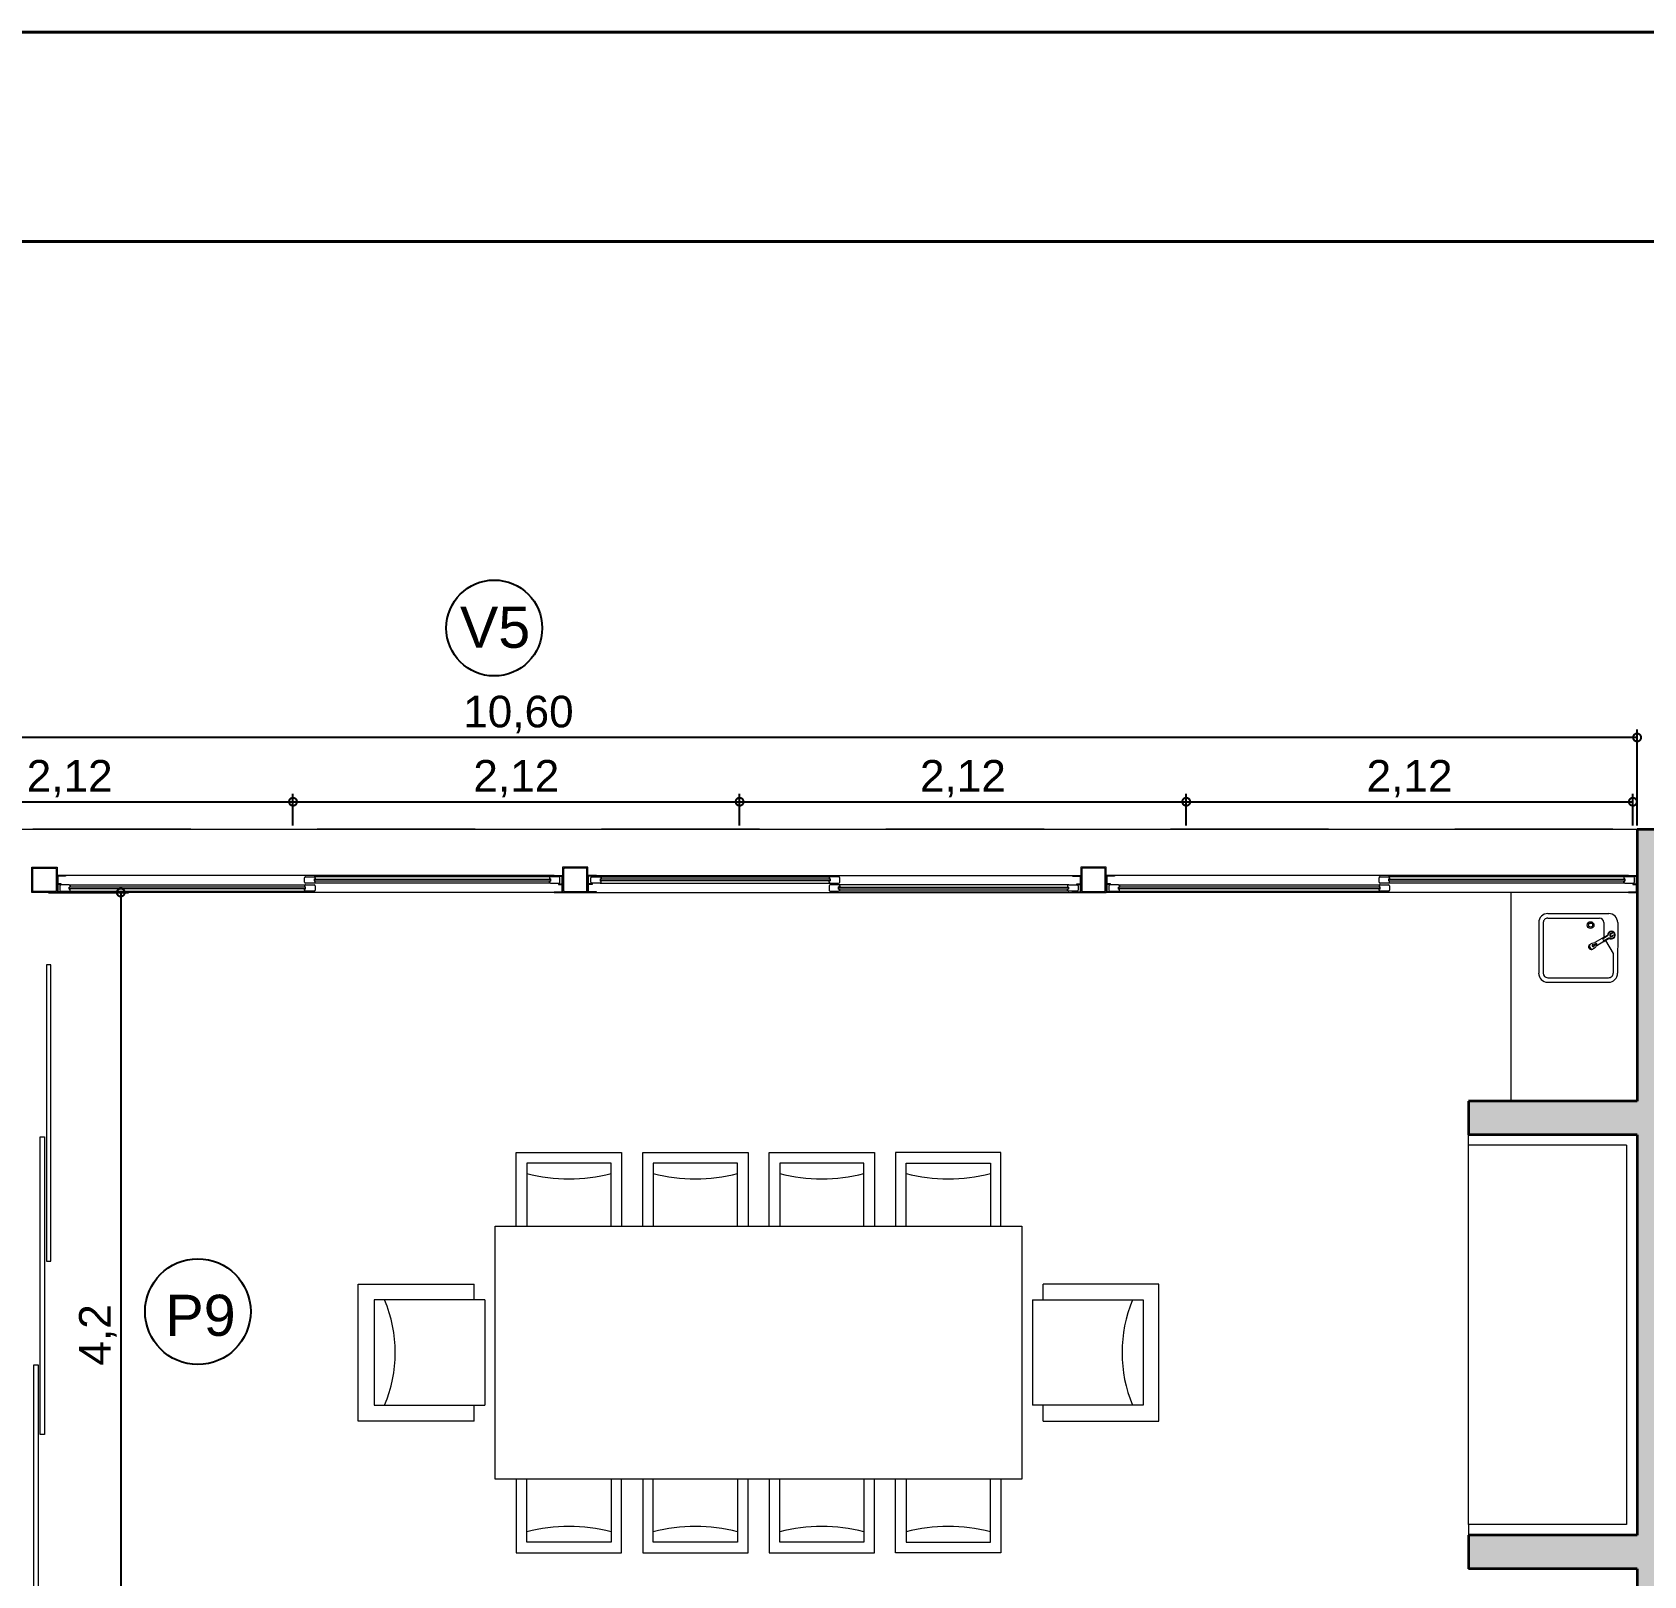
# Model space of a CAD drawing. Header units: millimetres. Extents: x 110427 to 125914, y 76277 to 76441.
# Drawn here: x 113998.8 to 114006.45, y 76341.07 to 76348.39 of the extents above; entities that cross this region are included whole.
import ezdxf

# ---------------------------------------------------------------- set-up
doc = ezdxf.new("R2010")
doc.units = ezdxf.units.MM
doc.linetypes.add('JIS_02_0.7', pattern=[1.35, 0.75, -0.6])
doc.layers.add('01_SANIT CAÑERIA SECUNDARIA', color=30, linetype='Continuous')
for name, color, linetype, lineweight in [('02_CIVIL_EXIST', 250, 'Continuous', 30), ('04_CIVIL A CONSTRUIR', 250, 'Continuous', 35), ('07_CIVIL VISTAS MEDIA', 143, 'Continuous', 9), ('08_CIVIL VISTAS FINO', 251, 'Continuous', 5), ('09_CIVIL PROYECCIONES', 230, 'JIS_02_0.7', 5), ('11_CARPINTERIA Y MOBILIARIO', 141, 'Continuous', 9), ('12_HATCH', 8, 'Continuous', 9)]:
    doc.layers.add(name, color=color, linetype=linetype, lineweight=lineweight)
doc.styles.get("Standard").update_dxf_attribs({"font": 'arial.ttf'})
doc.styles.add('Swis721 BT', font='swiss.ttf')
doc.dimstyles.new('ISO-23', dxfattribs={"dimscale": 0.03, "dimtxt": 5, "dimasz": 2.5, "dimexe": 1.25, "dimexo": 0.625, "dimtad": 1, "dimtxsty": 'Swis721 BT', "dimblk": 'DOTSMALL', "dimcen": 2.5, "dimclrt": 150, "dimadec": 0, "dimazin": 0, "dimtfac": 1, "dimtmove": 0, "dimatfit": 3, "dimfxl": 0, "dimarcsym": 0})

# ---------------------------------------------------------------- blocks, each defined once
blk = doc.blocks.new('_DotSmall')
at = {"color": 0, "linetype": 'ByBlock', "const_width": 0.5}
blk.add_lwpolyline([(-0.0625, 0, 1), (0.0625, 0, 1)], format="xyb", close=True, dxfattribs=at)
blk = doc.blocks.new('*D100')
at = {"layer": '09_CIVIL PROYECCIONES', "color": 0, "linetype": 'ByBlock', "lineweight": -2, "ltscale": 2}
for p, q in [((113995.8014, 76344.6294), (113995.8014, 76345.084)), ((114006.4214, 76345.0465), (113995.8014, 76345.0465)), ((114006.4214, 76344.6294), (114006.4214, 76345.084))]:
    blk.add_line(p, q, dxfattribs=at)
at = {"layer": 'Defpoints', "color": 0, "linetype": 'ByBlock', "ltscale": 2}
for p in [(113995.8014, 76345.0465), (113995.8014, 76344.6106), (114006.4214, 76344.6106)]:
    blk.add_point(p, dxfattribs=at)
at = {"layer": '09_CIVIL PROYECCIONES', "color": 0, "linetype": 'ByBlock', "lineweight": -2, "ltscale": 2, "xscale": 0.075, "yscale": 0.075, "zscale": 0.075}
for p, rotation in [((113995.8014, 76345.0465), 180.0000001953298), ((114006.4214, 76345.0465), 1.953298323087438e-07)]:
    blk.add_blockref('_DotSmall', p, dxfattribs=dict(at, rotation=rotation))
at = {"layer": '09_CIVIL PROYECCIONES', "color": 150, "linetype": 'ByBlock', "ltscale": 2, "insert": (114001.1114, 76345.1557), "char_height": 0.15, "attachment_point": 5, "rotation": 0, "style": 'Swis721 BT'}
blk.add_mtext('10,60', dxfattribs=at)
blk = doc.blocks.new('*D35')
at = {"layer": '09_CIVIL PROYECCIONES', "color": 0, "linetype": 'ByBlock', "lineweight": -2, "ltscale": 2}
for p, q in [((113997.9214, 76344.6294), (113997.9214, 76344.7789)), ((113997.9214, 76344.7414), (114000.0414, 76344.7414)), ((114000.0414, 76344.6294), (114000.0414, 76344.7789))]:
    blk.add_line(p, q, dxfattribs=at)
at = {"layer": 'Defpoints', "color": 0, "linetype": 'ByBlock', "ltscale": 2}
for p in [(114000.0414, 76344.7414), (113997.9214, 76344.6106), (114000.0414, 76344.6106)]:
    blk.add_point(p, dxfattribs=at)
at = {"layer": '09_CIVIL PROYECCIONES', "color": 0, "linetype": 'ByBlock', "lineweight": -2, "ltscale": 2, "xscale": 0.075, "yscale": 0.075, "zscale": 0.075, "rotation": 180}
blk.add_blockref('_DotSmall', (113997.9214, 76344.7414), dxfattribs=at)
at = {"layer": '09_CIVIL PROYECCIONES', "color": 0, "linetype": 'ByBlock', "lineweight": -2, "ltscale": 2, "xscale": 0.075, "yscale": 0.075, "zscale": 0.075}
blk.add_blockref('_DotSmall', (114000.0414, 76344.7414), dxfattribs=at)
at = {"layer": '09_CIVIL PROYECCIONES', "color": 150, "linetype": 'ByBlock', "ltscale": 2, "insert": (113998.9814, 76344.8506), "char_height": 0.15, "attachment_point": 5, "style": 'Swis721 BT'}
blk.add_mtext('2,12', dxfattribs=at)
blk = doc.blocks.new('*D36')
at = {"layer": '09_CIVIL PROYECCIONES', "color": 0, "linetype": 'ByBlock', "lineweight": -2, "ltscale": 2}
for p, q in [((114000.0414, 76344.6294), (114000.0414, 76344.7789)), ((114000.0414, 76344.7414), (114002.1614, 76344.7414)), ((114002.1614, 76344.6294), (114002.1614, 76344.7789))]:
    blk.add_line(p, q, dxfattribs=at)
at = {"layer": 'Defpoints', "color": 0, "linetype": 'ByBlock', "ltscale": 2}
for p in [(114002.1614, 76344.7414), (114000.0414, 76344.6106), (114002.1614, 76344.6106)]:
    blk.add_point(p, dxfattribs=at)
at = {"layer": '09_CIVIL PROYECCIONES', "color": 0, "linetype": 'ByBlock', "lineweight": -2, "ltscale": 2, "xscale": 0.075, "yscale": 0.075, "zscale": 0.075, "rotation": 180}
blk.add_blockref('_DotSmall', (114000.0414, 76344.7414), dxfattribs=at)
at = {"layer": '09_CIVIL PROYECCIONES', "color": 0, "linetype": 'ByBlock', "lineweight": -2, "ltscale": 2, "xscale": 0.075, "yscale": 0.075, "zscale": 0.075}
blk.add_blockref('_DotSmall', (114002.1614, 76344.7414), dxfattribs=at)
at = {"layer": '09_CIVIL PROYECCIONES', "color": 150, "linetype": 'ByBlock', "ltscale": 2, "insert": (114001.1014, 76344.8506), "char_height": 0.15, "attachment_point": 5, "style": 'Swis721 BT'}
blk.add_mtext('2,12', dxfattribs=at)
blk = doc.blocks.new('*D37')
at = {"layer": '09_CIVIL PROYECCIONES', "color": 0, "linetype": 'ByBlock', "lineweight": -2, "ltscale": 2}
for p, q in [((114002.1614, 76344.6294), (114002.1614, 76344.7789)), ((114002.1614, 76344.7414), (114004.2814, 76344.7414)), ((114004.2814, 76344.6294), (114004.2814, 76344.7789))]:
    blk.add_line(p, q, dxfattribs=at)
at = {"layer": 'Defpoints', "color": 0, "linetype": 'ByBlock', "ltscale": 2}
for p in [(114004.2814, 76344.7414), (114002.1614, 76344.6106), (114004.2814, 76344.6106)]:
    blk.add_point(p, dxfattribs=at)
at = {"layer": '09_CIVIL PROYECCIONES', "color": 0, "linetype": 'ByBlock', "lineweight": -2, "ltscale": 2, "xscale": 0.075, "yscale": 0.075, "zscale": 0.075, "rotation": 180}
blk.add_blockref('_DotSmall', (114002.1614, 76344.7414), dxfattribs=at)
at = {"layer": '09_CIVIL PROYECCIONES', "color": 0, "linetype": 'ByBlock', "lineweight": -2, "ltscale": 2, "xscale": 0.075, "yscale": 0.075, "zscale": 0.075}
blk.add_blockref('_DotSmall', (114004.2814, 76344.7414), dxfattribs=at)
at = {"layer": '09_CIVIL PROYECCIONES', "color": 150, "linetype": 'ByBlock', "ltscale": 2, "insert": (114003.2214, 76344.8506), "char_height": 0.15, "attachment_point": 5, "style": 'Swis721 BT'}
blk.add_mtext('2,12', dxfattribs=at)
blk = doc.blocks.new('*D38')
at = {"layer": '09_CIVIL PROYECCIONES', "color": 0, "linetype": 'ByBlock', "lineweight": -2, "ltscale": 2}
for p, q in [((114004.2814, 76344.6294), (114004.2814, 76344.7789)), ((114004.2814, 76344.7414), (114006.4014, 76344.7414)), ((114006.4014, 76344.6294), (114006.4014, 76344.7789))]:
    blk.add_line(p, q, dxfattribs=at)
at = {"layer": 'Defpoints', "color": 0, "linetype": 'ByBlock', "ltscale": 2}
for p in [(114006.4014, 76344.7414), (114004.2814, 76344.6106), (114006.4014, 76344.6106)]:
    blk.add_point(p, dxfattribs=at)
at = {"layer": '09_CIVIL PROYECCIONES', "color": 0, "linetype": 'ByBlock', "lineweight": -2, "ltscale": 2, "xscale": 0.075, "yscale": 0.075, "zscale": 0.075, "rotation": 180}
blk.add_blockref('_DotSmall', (114004.2814, 76344.7414), dxfattribs=at)
at = {"layer": '09_CIVIL PROYECCIONES', "color": 0, "linetype": 'ByBlock', "lineweight": -2, "ltscale": 2, "xscale": 0.075, "yscale": 0.075, "zscale": 0.075}
blk.add_blockref('_DotSmall', (114006.4014, 76344.7414), dxfattribs=at)
at = {"layer": '09_CIVIL PROYECCIONES', "color": 150, "linetype": 'ByBlock', "ltscale": 2, "insert": (114005.3414, 76344.8506), "char_height": 0.15, "attachment_point": 5, "style": 'Swis721 BT'}
blk.add_mtext('2,12', dxfattribs=at)
blk = doc.blocks.new('*D182')
at = {"layer": '09_CIVIL PROYECCIONES', "color": 0, "linetype": 'ByBlock', "lineweight": -2, "ltscale": 2}
for p, q in [((113998.8801, 76344.3106), (113999.2614, 76344.3106)), ((113999.2239, 76344.3106), (113999.2239, 76340.1106)), ((113998.8801, 76340.1106), (113999.2614, 76340.1106))]:
    blk.add_line(p, q, dxfattribs=at)
at = {"layer": 'Defpoints', "color": 0, "linetype": 'ByBlock', "ltscale": 2}
for p in [(113998.8614, 76344.3106), (113998.8614, 76340.1106), (113999.2239, 76340.1106)]:
    blk.add_point(p, dxfattribs=at)
at = {"layer": '09_CIVIL PROYECCIONES', "color": 0, "linetype": 'ByBlock', "lineweight": -2, "ltscale": 2, "xscale": 0.075, "yscale": 0.075, "zscale": 0.075}
for p, rotation in [((113999.2239, 76344.3106), 90), ((113999.2239, 76340.1106), 270)]:
    blk.add_blockref('_DotSmall', p, dxfattribs=dict(at, rotation=rotation))
at = {"layer": '09_CIVIL PROYECCIONES', "color": 150, "linetype": 'ByBlock', "ltscale": 2, "insert": (113999.1148, 76342.2106), "char_height": 0.15, "attachment_point": 5, "rotation": 90, "style": 'Swis721 BT'}
blk.add_mtext('4,2', dxfattribs=at)

msp = doc.modelspace()

# ---------------------------------------------------------------- hatches: boundary and pattern name
at = {"layer": '12_HATCH'}
h = msp.add_hatch(color=1, dxfattribs=at)
h.dxf.hatch_style = 1
h.paths.add_polyline_path([(114009.8314, 76344.6106), (114006.4214, 76344.6106), (114006.4214, 76343.3206), (114005.6214, 76343.3206), (114005.6214, 76343.1606), (114006.4214, 76343.1606), (114006.4214, 76342.7496), (114006.4214, 76341.2606), (114005.6214, 76341.2606), (114005.6214, 76341.1006), (114006.4214, 76341.1006), (114006.4214, 76340.9106), (114007.2814, 76340.9106), (114007.2814, 76340.9456), (114006.5814, 76340.9456), (114006.5814, 76341.0256), (114007.2814, 76341.0256), (114007.2814, 76341.0606), (114006.5814, 76341.0606), (114006.5814, 76342.8606), (114007.9814, 76342.8606), (114007.9814, 76340.9106), (114008.1314, 76340.9106), (114008.1314, 76342.8606), (114009.8314, 76342.8606), (114009.8314, 76343.0106), (114006.5814, 76343.0106), (114006.5814, 76344.3106), (114009.5314, 76344.3106), (114009.5314, 76343.8106), (114009.8314, 76343.8106)])

# ---------------------------------------------------------------- linework, layer by layer
at = {"layer": '01_SANIT CAÑERIA SECUNDARIA', "color": 242}
msp.add_circle((114000.9966, 76345.5661), 0.2277, dxfattribs=at)
at = {"layer": '01_SANIT CAÑERIA SECUNDARIA'}
msp.add_circle((113999.5898, 76342.3213), 0.2508, dxfattribs=at)
at = {"layer": '02_CIVIL_EXIST', "lineweight": 40}
for points in [[(113978.6817, 76348.3942), (114020.378, 76348.3942), (114020.378, 76318.9089), (113978.6817, 76318.9089)], [(113981.1636, 76347.4014), (114019.3853, 76347.4014), (114019.3853, 76319.9017), (113981.1636, 76319.9017)]]:
    msp.add_lwpolyline(points, close=True, dxfattribs=at)
at = {"layer": '04_CIVIL A CONSTRUIR'}
for p, q in [((114006.4214, 76344.6106), (114009.8314, 76344.6106)), ((114006.4214, 76344.6106), (114006.4214, 76343.3206)), ((114006.4214, 76343.3206), (114005.6214, 76343.3206)), ((114005.6214, 76343.3206), (114005.6214, 76343.1606)), ((114006.4214, 76343.1606), (114005.6214, 76343.1606)), ((114006.4214, 76343.1606), (114006.4214, 76341.2606)), ((114006.4214, 76341.2606), (114005.6214, 76341.2606)), ((114005.6214, 76341.2606), (114005.6214, 76341.1006)), ((114006.4214, 76341.1006), (114005.6214, 76341.1006)), ((114006.4214, 76341.1006), (114006.4214, 76340.9106))]:
    msp.add_line(p, q, dxfattribs=at)
at = {"layer": '07_CIVIL VISTAS MEDIA'}
for p, q in [((113995.8014, 76344.6106), (114006.4214, 76344.6106)), ((113998.9614, 76344.3907), (113998.9214, 76344.3907)), ((114001.2814, 76344.3907), (113998.9215, 76344.3907)), ((113998.9244, 76344.3867), (113998.9244, 76344.3532)), ((113998.9614, 76344.3877), (113998.9254, 76344.3877)), ((113998.9614, 76344.3907), (113998.9614, 76344.3877)), ((114000.0964, 76344.3604), (114000.0964, 76344.3806)), ((114000.1013, 76344.3855), (114000.1415, 76344.3855)), ((114000.1415, 76344.3555), (114000.1013, 76344.3555)), ((114001.2633, 76344.385), (114000.1415, 76344.3855)), ((114000.1415, 76344.3754), (114000.1454, 76344.3754)), ((114000.1415, 76344.3754), (114000.1415, 76344.3656)), ((114000.1454, 76344.3656), (114000.1415, 76344.3656)), ((114001.2633, 76344.355), (114000.1415, 76344.3555)), ((114000.1424, 76344.3745), (114001.2624, 76344.374)), ((114000.1424, 76344.3745), (114000.1424, 76344.3665)), ((114000.1424, 76344.3665), (114001.2624, 76344.366)), ((114000.1464, 76344.3806), (114000.1464, 76344.3764)), ((114000.1464, 76344.3604), (114000.1464, 76344.3646)), ((114001.2584, 76344.3801), (114001.2584, 76344.3759)), ((114001.2584, 76344.3599), (114001.2584, 76344.3641)), ((114001.2632, 76344.3749), (114001.2594, 76344.3749)), ((114001.2594, 76344.3651), (114001.2632, 76344.3651)), ((114001.2624, 76344.374), (114001.2624, 76344.366)), ((114001.2632, 76344.3749), (114001.2632, 76344.3651)), ((114001.2632, 76344.355), (114001.3035, 76344.355)), ((114001.3035, 76344.385), (114001.2633, 76344.385)), ((114001.2814, 76344.3907), (114001.3214, 76344.3907)), ((114001.2814, 76344.3907), (114001.2814, 76344.3877)), ((114001.2814, 76344.3877), (114001.3174, 76344.3877)), ((114001.3084, 76344.3599), (114001.3084, 76344.3801)), ((114001.3184, 76344.3532), (114001.3184, 76344.3867)), ((114001.4814, 76344.3907), (114001.4414, 76344.3907)), ((114001.4444, 76344.3532), (114001.4444, 76344.3867)), ((114001.4814, 76344.3877), (114001.4454, 76344.3877)), ((114001.4544, 76344.3599), (114001.4544, 76344.3801)), ((114001.4593, 76344.385), (114001.4995, 76344.385)), ((114001.4995, 76344.355), (114001.4593, 76344.355)), ((114001.4814, 76344.3907), (114001.4814, 76344.3877)), ((114001.4814, 76344.3907), (114003.7813, 76344.3907)), ((114001.4995, 76344.385), (114002.5913, 76344.3855)), ((114001.4995, 76344.3749), (114001.5034, 76344.3749)), ((114001.4995, 76344.3749), (114001.4995, 76344.3651)), ((114001.5034, 76344.3651), (114001.4995, 76344.3651)), ((114001.4995, 76344.355), (114002.5912, 76344.3555)), ((114002.5904, 76344.3745), (114001.5004, 76344.374)), ((114001.5004, 76344.374), (114001.5004, 76344.366)), ((114002.5904, 76344.3665), (114001.5004, 76344.366)), ((114001.5044, 76344.3801), (114001.5044, 76344.3759)), ((114001.5044, 76344.3599), (114001.5044, 76344.3641)), ((114002.5864, 76344.3806), (114002.5864, 76344.3764)), ((114002.5864, 76344.3604), (114002.5864, 76344.3646)), ((114002.5912, 76344.3754), (114002.5874, 76344.3754)), ((114002.5874, 76344.3656), (114002.5912, 76344.3656)), ((114002.5904, 76344.3745), (114002.5904, 76344.3665)), ((114002.5912, 76344.3754), (114002.5912, 76344.3656)), ((114002.5912, 76344.3555), (114002.6315, 76344.3555)), ((114002.6315, 76344.3855), (114002.5913, 76344.3855)), ((114002.6364, 76344.3604), (114002.6364, 76344.3806)), ((114003.7414, 76344.3907), (114003.7814, 76344.3907)), ((114003.7414, 76344.3907), (114003.7414, 76344.3877)), ((114003.7414, 76344.3877), (114003.7774, 76344.3877)), ((114003.7784, 76344.3867), (114003.7784, 76344.3532)), ((114003.9414, 76344.3907), (114003.9014, 76344.3907)), ((114006.3814, 76344.3907), (114003.9015, 76344.3907)), ((114003.9044, 76344.3867), (114003.9044, 76344.3532)), ((114003.9414, 76344.3877), (114003.9054, 76344.3877)), ((114003.9414, 76344.3907), (114003.9414, 76344.3877)), ((114005.1964, 76344.3604), (114005.1964, 76344.3806)), ((114005.2013, 76344.3855), (114005.2415, 76344.3855)), ((114005.2415, 76344.3555), (114005.2013, 76344.3555)), ((114006.3633, 76344.385), (114005.2415, 76344.3855)), ((114005.2415, 76344.3754), (114005.2454, 76344.3754)), ((114005.2415, 76344.3754), (114005.2415, 76344.3656)), ((114005.2454, 76344.3656), (114005.2415, 76344.3656)), ((114006.3633, 76344.355), (114005.2415, 76344.3555)), ((114005.2424, 76344.3745), (114006.3624, 76344.374)), ((114005.2424, 76344.3745), (114005.2424, 76344.3665)), ((114005.2424, 76344.3665), (114006.3624, 76344.366)), ((114005.2464, 76344.3806), (114005.2464, 76344.3764)), ((114005.2464, 76344.3604), (114005.2464, 76344.3646)), ((114006.3584, 76344.3801), (114006.3584, 76344.3759)), ((114006.3584, 76344.3599), (114006.3584, 76344.3641)), ((114006.3632, 76344.3749), (114006.3594, 76344.3749)), ((114006.3594, 76344.3651), (114006.3632, 76344.3651)), ((114006.3624, 76344.374), (114006.3624, 76344.366)), ((114006.3632, 76344.3749), (114006.3632, 76344.3651)), ((114006.3632, 76344.355), (114006.4035, 76344.355)), ((114006.4035, 76344.385), (114006.3633, 76344.385)), ((114006.3814, 76344.3907), (114006.4214, 76344.3907)), ((114006.3814, 76344.3907), (114006.3814, 76344.3877)), ((114006.3814, 76344.3877), (114006.4174, 76344.3877)), ((114006.4084, 76344.3599), (114006.4084, 76344.3801)), ((114006.4184, 76344.3532), (114006.4184, 76344.3867)), ((113998.9614, 76344.3107), (113998.9214, 76344.3107)), ((114001.3214, 76344.3106), (113998.9214, 76344.3106)), ((113998.9244, 76344.3482), (113998.9244, 76344.3147)), ((113998.9414, 76344.3522), (113998.9254, 76344.3522)), ((113998.9414, 76344.3492), (113998.9254, 76344.3492)), ((113998.9614, 76344.3137), (113998.9254, 76344.3137)), ((113998.9344, 76344.3416), (113998.9344, 76344.3213)), ((113998.9795, 76344.3465), (113998.9393, 76344.3465)), ((113998.9393, 76344.3165), (113998.9795, 76344.3165)), ((113998.9414, 76344.3492), (113998.9414, 76344.3522)), ((113998.9614, 76344.3107), (113998.9614, 76344.3137)), ((113998.9795, 76344.3465), (114000.1012, 76344.347)), ((113998.9834, 76344.3363), (113998.9795, 76344.3363)), ((113998.9795, 76344.3266), (113998.9795, 76344.3363)), ((113998.9795, 76344.3266), (113998.9834, 76344.3266)), ((114000.1004, 76344.336), (113998.9804, 76344.3355)), ((113998.9804, 76344.3275), (113998.9804, 76344.3355)), ((114000.1004, 76344.328), (113998.9804, 76344.3275)), ((113998.981, 76344.3167), (114000.1013, 76344.317)), ((113998.9844, 76344.3416), (113998.9844, 76344.3373)), ((113998.9844, 76344.3214), (113998.9844, 76344.3256)), ((114000.0964, 76344.3421), (114000.0964, 76344.3379)), ((114000.0964, 76344.3219), (114000.0964, 76344.3261)), ((114000.0974, 76344.3369), (114000.1012, 76344.3369)), ((114000.1012, 76344.3271), (114000.0974, 76344.3271)), ((114000.1004, 76344.328), (114000.1004, 76344.336)), ((114000.1012, 76344.347), (114000.1415, 76344.347)), ((114000.1012, 76344.3271), (114000.1012, 76344.3369)), ((114000.1415, 76344.317), (114000.1013, 76344.317)), ((114000.1464, 76344.3421), (114000.1464, 76344.3219)), ((114001.2814, 76344.3137), (114001.3174, 76344.3137)), ((114001.2814, 76344.3107), (114001.2814, 76344.3137)), ((114001.2814, 76344.3107), (114001.3214, 76344.3107)), ((114001.3014, 76344.3522), (114001.3174, 76344.3522)), ((114001.3014, 76344.3522), (114001.3014, 76344.3492)), ((114001.3014, 76344.3492), (114001.3174, 76344.3492)), ((114001.3184, 76344.3147), (114001.3184, 76344.3482)), ((114001.4814, 76344.3107), (114001.4414, 76344.3107)), ((114001.4414, 76344.3106), (114003.7814, 76344.3106)), ((114001.4444, 76344.3147), (114001.4444, 76344.3482)), ((114001.4614, 76344.3522), (114001.4454, 76344.3522)), ((114001.4614, 76344.3492), (114001.4454, 76344.3492)), ((114001.4814, 76344.3137), (114001.4454, 76344.3137)), ((114001.4614, 76344.3522), (114001.4614, 76344.3492)), ((114001.4814, 76344.3107), (114001.4814, 76344.3137)), ((114002.5864, 76344.3421), (114002.5864, 76344.3219)), ((114002.6315, 76344.347), (114002.5913, 76344.347)), ((114002.5913, 76344.317), (114002.6315, 76344.317)), ((114003.7233, 76344.3465), (114002.6315, 76344.347)), ((114002.6354, 76344.3369), (114002.6315, 76344.3369)), ((114002.6315, 76344.3271), (114002.6315, 76344.3369)), ((114002.6315, 76344.3271), (114002.6354, 76344.3271)), ((114003.7217, 76344.3167), (114002.6315, 76344.317)), ((114002.6324, 76344.336), (114003.7224, 76344.3355)), ((114002.6324, 76344.328), (114002.6324, 76344.336)), ((114002.6324, 76344.328), (114003.7224, 76344.3275)), ((114002.6364, 76344.3421), (114002.6364, 76344.3379)), ((114002.6364, 76344.3219), (114002.6364, 76344.3261)), ((114003.7184, 76344.3416), (114003.7184, 76344.3373)), ((114003.7184, 76344.3214), (114003.7184, 76344.3256)), ((114003.7194, 76344.3363), (114003.7233, 76344.3363)), ((114003.7233, 76344.3266), (114003.7194, 76344.3266)), ((114003.7224, 76344.3275), (114003.7224, 76344.3355)), ((114003.7233, 76344.3465), (114003.7635, 76344.3465)), ((114003.7233, 76344.3266), (114003.7233, 76344.3363)), ((114003.7635, 76344.3165), (114003.7233, 76344.3165)), ((114003.7414, 76344.3137), (114003.7774, 76344.3137)), ((114003.7414, 76344.3107), (114003.7414, 76344.3137)), ((114003.7414, 76344.3107), (114003.7814, 76344.3107)), ((114003.7614, 76344.3522), (114003.7774, 76344.3522)), ((114003.7614, 76344.3492), (114003.7614, 76344.3522)), ((114003.7614, 76344.3492), (114003.7774, 76344.3492)), ((114003.7684, 76344.3416), (114003.7684, 76344.3213)), ((114003.7784, 76344.3482), (114003.7784, 76344.3147)), ((114003.9414, 76344.3107), (114003.9014, 76344.3107)), ((114006.4214, 76344.3106), (114003.9014, 76344.3106)), ((114003.9044, 76344.3482), (114003.9044, 76344.3147)), ((114003.9214, 76344.3522), (114003.9054, 76344.3522)), ((114003.9214, 76344.3492), (114003.9054, 76344.3492)), ((114003.9414, 76344.3137), (114003.9054, 76344.3137)), ((114003.9144, 76344.3416), (114003.9144, 76344.3213)), ((114003.9595, 76344.3465), (114003.9193, 76344.3465)), ((114003.9193, 76344.3165), (114003.9595, 76344.3165)), ((114003.9214, 76344.3492), (114003.9214, 76344.3522)), ((114003.9414, 76344.3107), (114003.9414, 76344.3137)), ((114003.9595, 76344.3465), (114005.2013, 76344.347)), ((114003.9634, 76344.3363), (114003.9595, 76344.3363)), ((114003.9595, 76344.3266), (114003.9595, 76344.3363)), ((114003.9595, 76344.3266), (114003.9634, 76344.3266)), ((114005.2004, 76344.336), (114003.9604, 76344.3355)), ((114003.9604, 76344.3275), (114003.9604, 76344.3355)), ((114005.2004, 76344.328), (114003.9604, 76344.3275)), ((114003.961, 76344.3167), (114005.2013, 76344.317)), ((114003.9644, 76344.3416), (114003.9644, 76344.3373)), ((114003.9644, 76344.3214), (114003.9644, 76344.3256)), ((114005.1964, 76344.3421), (114005.1964, 76344.3379)), ((114005.1964, 76344.3219), (114005.1964, 76344.3261)), ((114005.1974, 76344.3369), (114005.2013, 76344.3369)), ((114005.2013, 76344.3271), (114005.1974, 76344.3271)), ((114005.2004, 76344.328), (114005.2004, 76344.336)), ((114005.2013, 76344.347), (114005.2415, 76344.347)), ((114005.2013, 76344.3271), (114005.2013, 76344.3369)), ((114005.2415, 76344.317), (114005.2013, 76344.317)), ((114005.2464, 76344.3421), (114005.2464, 76344.3219)), ((114006.3814, 76344.3137), (114006.4174, 76344.3137)), ((114006.3814, 76344.3107), (114006.3814, 76344.3137)), ((114006.3814, 76344.3107), (114006.4214, 76344.3107)), ((114006.4014, 76344.3522), (114006.4174, 76344.3522)), ((114006.4014, 76344.3522), (114006.4014, 76344.3492)), ((114006.4014, 76344.3492), (114006.4174, 76344.3492)), ((114006.4184, 76344.3147), (114006.4184, 76344.3482))]:
    msp.add_line(p, q, dxfattribs=at)
for points in [[(113998.9214, 76344.4306), (113998.9214, 76344.3106), (113998.8014, 76344.3106), (113998.8014, 76344.4306)], [(114001.3214, 76344.4306), (114001.3214, 76344.3106), (114001.4414, 76344.3106), (114001.4414, 76344.4306)], [(114003.7814, 76344.4306), (114003.7814, 76344.3106), (114003.9014, 76344.3106), (114003.9014, 76344.4306)]]:
    msp.add_lwpolyline(points, close=True, dxfattribs=at)
for points in [[(113998.9169, 76344.4216), (113998.9169, 76344.3196, -0.414214), (113998.9124, 76344.3151), (113998.8104, 76344.3151, -0.414214), (113998.8059, 76344.3196), (113998.8059, 76344.4216, -0.414214), (113998.8104, 76344.4261), (113998.9124, 76344.4261, -0.414214)], [(114001.3259, 76344.4216), (114001.3259, 76344.3196, 0.414214), (114001.3304, 76344.3151), (114001.4324, 76344.3151, 0.414214), (114001.4369, 76344.3196), (114001.4369, 76344.4216, 0.414214), (114001.4324, 76344.4261), (114001.3304, 76344.4261, 0.414214)], [(114003.7859, 76344.4216), (114003.7859, 76344.3196, 0.414214), (114003.7904, 76344.3151), (114003.8924, 76344.3151, 0.414214), (114003.8969, 76344.3196), (114003.8969, 76344.4216, 0.414214), (114003.8924, 76344.4261), (114003.7904, 76344.4261, 0.414214)]]:
    msp.add_lwpolyline(points, format="xyb", close=True, dxfattribs=at)
for centre, radius, start, end in [((113998.9254, 76344.3867), 0.001, 89.98597, 179.98598), ((114000.1013, 76344.3806), 0.00488, 89.98597, 179.98598), ((114000.1013, 76344.3604), 0.00488, 179.98598, 269.98597), ((114000.1415, 76344.3806), 0.0049, 359.98598, 89.98597), ((114000.1415, 76344.3604), 0.00488, 269.98597, 359.98598), ((114000.1454, 76344.3646), 0.001, 359.98598, 89.98597), ((114001.2633, 76344.3801), 0.0049, 89.98597, 179.98598), ((114001.2594, 76344.3641), 0.001, 89.98597, 179.98598), ((114001.2632, 76344.3599), 0.00488, 179.98598, 269.98597), ((114001.3035, 76344.3801), 0.00488, 359.98598, 89.98597), ((114001.3035, 76344.3599), 0.00488, 269.98597, 359.98598), ((114001.3174, 76344.3867), 0.001, 359.98598, 89.98597), ((114001.4454, 76344.3867), 0.001, 90.01403, 180.01402), ((114001.4593, 76344.3801), 0.00488, 90.01403, 180.01402), ((114001.4593, 76344.3599), 0.00488, 180.01402, 270.01403), ((114001.4995, 76344.3801), 0.0049, 0.01402, 90.01403), ((114001.4995, 76344.3599), 0.00488, 270.01403, 0.01402), ((114001.5034, 76344.3641), 0.001, 0.01402, 90.01403), ((114002.5913, 76344.3806), 0.0049, 90.01403, 180.01402), ((114002.5874, 76344.3646), 0.001, 90.01403, 180.01402), ((114002.5912, 76344.3604), 0.00488, 180.01402, 270.01403), ((114002.6315, 76344.3806), 0.00488, 0.01402, 90.01403), ((114002.6315, 76344.3604), 0.00488, 270.01403, 0.01402), ((114003.7774, 76344.3867), 0.001, 0.01402, 90.01403), ((114003.9054, 76344.3867), 0.001, 89.98597, 179.98598), ((114005.2013, 76344.3806), 0.00488, 89.98597, 179.98598), ((114005.2013, 76344.3604), 0.00488, 179.98598, 269.98597), ((114005.2415, 76344.3806), 0.0049, 359.98598, 89.98597), ((114005.2415, 76344.3604), 0.00488, 269.98597, 359.98598), ((114005.2454, 76344.3646), 0.001, 359.98598, 89.98597), ((114006.3633, 76344.3801), 0.0049, 89.98597, 179.98598), ((114006.3594, 76344.3641), 0.001, 89.98597, 179.98598), ((114006.3632, 76344.3599), 0.00488, 179.98598, 269.98597), ((114006.4035, 76344.3801), 0.00488, 359.98598, 89.98597), ((114006.4035, 76344.3599), 0.00488, 269.98597, 359.98598), ((114006.4174, 76344.3867), 0.001, 359.98598, 89.98597), ((113998.9254, 76344.3532), 0.001, 179.98598, 269.98597), ((113998.9254, 76344.3482), 0.001, 89.98597, 179.98598), ((113998.9254, 76344.3147), 0.001, 179.98598, 269.98597), ((113998.9393, 76344.3416), 0.00488, 89.98597, 179.98598), ((113998.9393, 76344.3213), 0.00488, 179.98598, 269.98597), ((113998.9795, 76344.3416), 0.00488, 359.98598, 89.98597), ((113998.9795, 76344.3214), 0.0049, 269.98597, 359.98598), ((113998.9834, 76344.3373), 0.001, 269.98597, 359.98598), ((114000.1012, 76344.3421), 0.00488, 89.98597, 179.98598), ((114000.0974, 76344.3379), 0.001, 179.98598, 269.98597), ((114000.1013, 76344.3219), 0.0049, 179.98598, 269.98597), ((114000.1415, 76344.3421), 0.00488, 359.98598, 89.98597), ((114000.1415, 76344.3219), 0.00488, 269.98597, 359.98598), ((114001.3174, 76344.3532), 0.001, 269.98597, 359.98598), ((114001.3174, 76344.3482), 0.001, 359.98598, 89.98597), ((114001.3174, 76344.3147), 0.001, 269.98597, 359.98598), ((114001.4454, 76344.3532), 0.001, 180.01402, 270.01403), ((114001.4454, 76344.3482), 0.001, 90.01403, 180.01402), ((114001.4454, 76344.3147), 0.001, 180.01402, 270.01403), ((114002.5913, 76344.3421), 0.00488, 90.01403, 180.01402), ((114002.5913, 76344.3219), 0.00488, 180.01402, 270.01403), ((114002.6315, 76344.3421), 0.00488, 0.01402, 90.01403), ((114002.6315, 76344.3219), 0.0049, 270.01403, 0.01402), ((114002.6354, 76344.3379), 0.001, 270.01403, 0.01402), ((114003.7233, 76344.3416), 0.00488, 90.01403, 180.01402), ((114003.7194, 76344.3373), 0.001, 180.01402, 270.01403), ((114003.7233, 76344.3214), 0.0049, 180.01402, 270.01403), ((114003.7635, 76344.3416), 0.00488, 0.01402, 90.01403), ((114003.7635, 76344.3213), 0.00488, 270.01403, 0.01402), ((114003.7774, 76344.3532), 0.001, 270.01403, 0.01402), ((114003.7774, 76344.3482), 0.001, 0.01402, 90.01403), ((114003.7774, 76344.3147), 0.001, 270.01403, 0.01402), ((114003.9054, 76344.3532), 0.001, 179.98598, 269.98597), ((114003.9054, 76344.3482), 0.001, 89.98597, 179.98598), ((114003.9054, 76344.3147), 0.001, 179.98598, 269.98597), ((114003.9193, 76344.3416), 0.00488, 89.98597, 179.98598), ((114003.9193, 76344.3213), 0.00488, 179.98598, 269.98597), ((114003.9595, 76344.3416), 0.00488, 359.98598, 89.98597), ((114003.9595, 76344.3214), 0.0049, 269.98597, 359.98598), ((114003.9634, 76344.3373), 0.001, 269.98597, 359.98598), ((114005.2013, 76344.3421), 0.00488, 89.98597, 179.98598), ((114005.1974, 76344.3379), 0.001, 179.98598, 269.98597), ((114005.2013, 76344.3219), 0.0049, 179.98598, 269.98597), ((114005.2415, 76344.3421), 0.00488, 359.98598, 89.98597), ((114005.2415, 76344.3219), 0.00488, 269.98597, 359.98598), ((114006.4174, 76344.3532), 0.001, 269.98597, 359.98598), ((114006.4174, 76344.3482), 0.001, 359.98598, 89.98597), ((114006.4174, 76344.3147), 0.001, 269.98597, 359.98598)]:
    msp.add_arc(centre, radius, start, end, dxfattribs=at)
at = {"layer": '07_CIVIL VISTAS MEDIA', "extrusion": (5.97036e-08, -2.70932e-08, 1)}
for centre in [(114000.1454, 76344.3764, 0.0047), (114005.2454, 76344.3764, 0.0047)]:
    msp.add_arc(centre, 0.001, 269.98597, 359.98598, dxfattribs=at)
at = {"layer": '07_CIVIL VISTAS MEDIA', "extrusion": (-5.97168e-08, -2.7064e-08, 1)}
for centre in [(114001.2594, 76344.3759, -0.0089), (114006.3594, 76344.3759, -0.0089)]:
    msp.add_arc(centre, 0.001, 179.98598, 269.98597, dxfattribs=at)
at = {"layer": '07_CIVIL VISTAS MEDIA', "extrusion": (5.97168e-08, -2.7064e-08, 1)}
msp.add_arc((114001.5034, 76344.3759, 0.0047), 0.001, 270.01403, 0.01402, dxfattribs=at)
at = {"layer": '07_CIVIL VISTAS MEDIA', "extrusion": (-5.97036e-08, -2.70932e-08, 1)}
msp.add_arc((114002.5874, 76344.3764, -0.0089), 0.001, 180.01402, 270.01403, dxfattribs=at)
at = {"layer": '07_CIVIL VISTAS MEDIA', "extrusion": (5.97168e-08, 2.7064e-08, 1)}
for centre in [(113998.9834, 76344.3256, 0.0089), (114003.9634, 76344.3256, 0.0089)]:
    msp.add_arc(centre, 0.001, 359.98598, 89.98597, dxfattribs=at)
at = {"layer": '07_CIVIL VISTAS MEDIA', "extrusion": (-5.97036e-08, 2.70932e-08, 1)}
for centre in [(114000.0974, 76344.3261, -0.0047), (114005.1974, 76344.3261, -0.0047)]:
    msp.add_arc(centre, 0.001, 89.98597, 179.98598, dxfattribs=at)
at = {"layer": '07_CIVIL VISTAS MEDIA', "extrusion": (5.97036e-08, 2.70932e-08, 1)}
msp.add_arc((114002.6354, 76344.3261, 0.0089), 0.001, 0.01402, 90.01403, dxfattribs=at)
at = {"layer": '07_CIVIL VISTAS MEDIA', "extrusion": (-5.97168e-08, 2.7064e-08, 1)}
msp.add_arc((114003.7194, 76344.3256, -0.0047), 0.001, 90.01403, 180.01402, dxfattribs=at)
at = {"layer": '08_CIVIL VISTAS FINO'}
msp.add_line((114005.6214, 76341.3106), (114005.6214, 76343.1106), dxfattribs=at)
at = {"layer": '09_CIVIL PROYECCIONES'}
msp.add_line((114011.7062, 76344.6106), (113986.3185, 76344.6106), dxfattribs=at)
at = {"layer": '11_CARPINTERIA Y MOBILIARIO'}
for p, q in [((114005.8214, 76344.3106), (114005.8214, 76343.3206)), ((114005.9974, 76344.2108), (114006.2865, 76344.2105)), ((114005.9546, 76344.168), (114005.9543, 76343.9278)), ((114005.976, 76344.168), (114005.9757, 76343.9278)), ((114005.9974, 76344.1894), (114006.2425, 76344.1892)), ((114006.2639, 76344.1678), (114006.2637, 76344.0978)), ((114006.3293, 76344.1677), (114006.3289, 76343.9275)), ((114006.1939, 76344.0616, -48.784), (114006.2085, 76344.0701, -48.784)), ((114006.2547, 76344.0925, -48.784), (114006.2212, 76344.073, -48.784)), ((114006.2636, 76344.0773, -48.784), (114006.2301, 76344.0578, -48.784)), ((114006.2557, 76344.0928, -48.784), (114006.2555, 76344.0926, -48.784)), ((114006.28, 76344.1073, -48.784), (114006.2566, 76344.0936, -48.784)), ((114006.2792, 76344.1036, -48.784), (114006.2608, 76344.091, -48.784)), ((114006.2643, 76344.078, -48.784), (114006.264, 76344.078, -48.784)), ((114006.2853, 76344.0933, -48.784), (114006.2652, 76344.0834, -48.784)), ((114006.2889, 76344.0921, -48.784), (114006.2654, 76344.0784, -48.784)), ((114006.2721, 76344.0823), (114006.3076, 76344.0216)), ((114006.3091, 76344.1211, -48.784), (114006.2949, 76344.1109, -48.784)), ((114006.3152, 76344.1106, -48.784), (114006.2993, 76344.1033, -48.784)), ((114006.3091, 76344.1211, -48.784), (114006.3093, 76344.1212, -48.784)), ((114006.3152, 76344.1106, -48.784), (114006.3154, 76344.1107, -48.784)), ((114006.2068, 76344.0396, -48.784), (114006.2214, 76344.0481, -48.784)), ((114006.3076, 76344.0216), (114006.3076, 76343.9275)), ((114005.997, 76343.9063), (114006.2862, 76343.9061)), ((114005.997, 76343.885), (114006.2861, 76343.8847)), ((114005.6214, 76343.1106), (114005.6214, 76343.1606)), ((114001.1015, 76342.7265), (114001.1015, 76343.0765)), ((114001.1015, 76343.0765), (114001.6015, 76343.0765)), ((114001.6015, 76343.0765), (114001.6015, 76342.7265)), ((114001.7015, 76342.7265), (114001.7015, 76343.0765)), ((114001.7015, 76343.0765), (114002.2015, 76343.0765)), ((114002.2015, 76343.0765), (114002.2015, 76342.7265)), ((114002.3015, 76342.7265), (114002.3015, 76343.0765)), ((114002.3015, 76343.0765), (114002.8015, 76343.0765)), ((114002.8015, 76343.0765), (114002.8015, 76342.7265)), ((114003.4015, 76343.0765), (114002.9015, 76343.0765)), ((114002.9015, 76343.0765), (114002.9015, 76342.7265)), ((114003.4015, 76342.7265), (114003.4015, 76343.0765)), ((114006.3714, 76343.1106), (114005.6214, 76343.1106)), ((114006.3714, 76343.1106), (114006.3714, 76341.3106)), ((114001.5515, 76343.0265), (114001.1515, 76343.0265)), ((114001.1515, 76343.0265), (114001.1515, 76342.7265)), ((114001.5515, 76342.7265), (114001.5515, 76343.0265)), ((114002.1515, 76343.0265), (114001.7515, 76343.0265)), ((114001.7515, 76343.0265), (114001.7515, 76342.7265)), ((114002.1515, 76342.7265), (114002.1515, 76343.0265)), ((114002.7515, 76343.0265), (114002.3515, 76343.0265)), ((114002.3515, 76343.0265), (114002.3515, 76342.7265)), ((114002.7515, 76342.7265), (114002.7515, 76343.0265)), ((114002.9515, 76342.7265), (114002.9515, 76343.0265)), ((114002.9515, 76343.0265), (114003.3515, 76343.0265)), ((114003.3515, 76343.0265), (114003.3515, 76342.7265)), ((114000.3515, 76341.8015), (114000.3515, 76342.4515)), ((114000.3515, 76342.4515), (114000.9015, 76342.4515)), ((114000.9015, 76342.3765), (114000.9015, 76342.4515)), ((114004.1515, 76342.4515), (114003.6015, 76342.4515)), ((114003.6015, 76342.3765), (114003.6015, 76342.4515)), ((114004.1515, 76341.8015), (114004.1515, 76342.4515)), ((114000.9515, 76342.3765), (114000.4265, 76342.3765)), ((114000.4265, 76342.3765), (114000.4265, 76341.8765)), ((114000.9515, 76342.3765), (114000.9515, 76341.8765)), ((114003.5515, 76342.3765), (114004.0765, 76342.3765)), ((114003.5515, 76342.3765), (114003.5515, 76341.8765)), ((114004.0765, 76342.3765), (114004.0765, 76341.8765)), ((114000.4265, 76341.8765), (114000.9515, 76341.8765)), ((114000.9015, 76341.8015), (114000.9015, 76341.8765)), ((114004.0765, 76341.8765), (114003.5515, 76341.8765)), ((114003.6015, 76341.8015), (114003.6015, 76341.8765)), ((114000.9015, 76341.8015), (114000.3515, 76341.8015)), ((114003.6015, 76341.8015), (114004.1515, 76341.8015)), ((114001.1015, 76341.5265), (114001.1015, 76341.1765)), ((114001.1515, 76341.2265), (114001.1515, 76341.5265)), ((114001.5515, 76341.5265), (114001.5515, 76341.2265)), ((114001.6015, 76341.1765), (114001.6015, 76341.5265)), ((114001.7015, 76341.5265), (114001.7015, 76341.1765)), ((114001.7515, 76341.2265), (114001.7515, 76341.5265)), ((114002.1515, 76341.5265), (114002.1515, 76341.2265)), ((114002.2015, 76341.1765), (114002.2015, 76341.5265)), ((114002.3015, 76341.5265), (114002.3015, 76341.1765)), ((114002.3515, 76341.2265), (114002.3515, 76341.5265)), ((114002.7515, 76341.5265), (114002.7515, 76341.2265)), ((114002.8015, 76341.1765), (114002.8015, 76341.5265)), ((114002.9015, 76341.1765), (114002.9015, 76341.5265)), ((114002.9515, 76341.5265), (114002.9515, 76341.2265)), ((114003.3515, 76341.2265), (114003.3515, 76341.5265)), ((114003.4015, 76341.5265), (114003.4015, 76341.1765)), ((114006.3714, 76341.3106), (114005.6214, 76341.3106)), ((114005.6214, 76341.3106), (114005.6214, 76341.2606)), ((114001.5515, 76341.2265), (114001.1515, 76341.2265)), ((114002.1515, 76341.2265), (114001.7515, 76341.2265)), ((114002.7515, 76341.2265), (114002.3515, 76341.2265)), ((114002.9515, 76341.2265), (114003.3515, 76341.2265)), ((114001.1015, 76341.1765), (114001.6015, 76341.1765)), ((114001.7015, 76341.1765), (114002.2015, 76341.1765)), ((114002.3015, 76341.1765), (114002.8015, 76341.1765)), ((114003.4015, 76341.1765), (114002.9015, 76341.1765))]:
    msp.add_line(p, q, dxfattribs=at)
for points in [[(113998.8914, 76342.5607), (113998.8914, 76343.9672), (113998.8714, 76343.9672), (113998.8714, 76342.5607)], [(113998.8614, 76343.1508), (113998.8614, 76341.7378), (113998.8414, 76341.7378), (113998.8414, 76343.1508)], [(114003.5015, 76342.7265), (114003.5015, 76341.5265), (114001.0015, 76341.5265), (114001.0015, 76342.7265)], [(113998.8314, 76342.0693), (113998.8314, 76340.6627), (113998.8114, 76340.6627), (113998.8114, 76342.0693)]]:
    msp.add_lwpolyline(points, close=True, dxfattribs=at)
for radius in [0.0159, 0.00962]:
    msp.add_circle((114006.2008, 76344.1562), radius, dxfattribs=at)
for centre, radius, start, end in [((114005.9974, 76344.168), 0.0428, 89.95119, 179.9512), ((114006.2865, 76344.1677), 0.0428, 359.9512, 89.95119), ((114005.9974, 76344.168), 0.0214, 89.95119, 179.9512), ((114006.2425, 76344.1678), 0.0214, 359.9512, 89.95119), ((114006.2999, 76344.1087, -48.784), 0.0181, 232.0521, 188.4899), ((114006.2043, 76344.0535, -48.784), 0.0132, 141.79508, 212.2249), ((114006.2086, 76344.0559, -48.784), 0.0132, 141.79508, 212.2249), ((114006.209, 76344.0551, -48.784), 0.0132, 208.3171, 278.74692), ((114006.2121, 76344.0573, -48.784), 0.00372, 117.64586, 207.31439), ((114006.195, 76344.1607, -48.784), 0.0915, 278.49018, 286.61802), ((114006.2119, 76344.0576, -48.784), 0.00372, 213.22761, 302.89614), ((114006.2218, 76344.0631, -48.784), 0.0126, 166.07964, 194.55665), ((114006.1278, 76344.2428, -48.784), 0.2, 294.37741, 299.40964), ((114006.2218, 76344.0631, -48.784), 0.0126, 225.98535, 254.46236), ((114006.332, 76343.893, -48.784), 0.2, 121.13236, 126.16459), ((114006.2935, 76343.9919, -48.784), 0.0915, 133.92398, 142.05182), ((114006.2274, 76344.066, -48.784), 0.00278, 36.23872, 117.52556), ((114006.2271, 76344.0665, -48.784), 0.00278, 303.01644, 24.30328), ((114006.2552, 76344.0918, -48.784), 0.00088, 83.7425, 120.271), ((114006.2535, 76344.0816, -48.784), 0.0112, 52.33345, 80.79807), ((114006.2591, 76344.09, -48.784), 0.0044, 124.41019, 140.50886), ((114006.2537, 76344.0817, -48.784), 0.0122, 51.35713, 76.27736), ((114006.2636, 76344.0875, -48.784), 0.0044, 128.20941, 292.33259), ((114006.2631, 76344.0781, -48.784), 0.00088, 300.271, 336.7995), ((114006.2535, 76344.0816, -48.784), 0.0112, 339.87289, 8.20854), ((114006.2635, 76344.0824, -48.784), 0.0044, 280.03314, 296.13181), ((114006.2537, 76344.0817, -48.784), 0.0122, 344.26464, 9.18487), ((114006.2718, 76344.1145, -48.784), 0.0132, 304.41019, 348.39067), ((114006.2783, 76344.1104, -48.784), 0.00352, 300.271, 355.58733), ((114006.2999, 76344.1087, -48.784), 0.0155, 53.38059, 168.39067), ((114006.2911, 76344.0814, -48.784), 0.0132, 72.15133, 116.13181), ((114006.2907, 76344.0891, -48.784), 0.00352, 64.95467, 120.271), ((114006.2992, 76344.1087), 0.00764, 69.97305, 344.50182), ((114006.2975, 76344.1073, -48.784), 0.0044, 125.82865, 294.71335), ((114006.2999, 76344.1087, -48.784), 0.0155, 252.15133, 7.16142), ((114006.3095, 76344.1209, -48.784), 0.00044, 51.58637, 125.82865), ((114006.2999, 76344.1087, -48.784), 0.016, 8.95564, 51.58637), ((114006.3152, 76344.1111, -48.784), 0.00044, 294.71335, 8.95564), ((114006.2048, 76344.0527, -48.784), 0.0132, 208.3171, 278.74692), ((114005.997, 76343.9277), 0.0428, 179.9512, 269.95119), ((114005.997, 76343.9277), 0.0214, 179.9512, 269.95119), ((114006.2862, 76343.9275), 0.0428, 269.95119, 359.9512), ((114006.2862, 76343.9275), 0.0214, 269.95119, 359.9512), ((114001.3515, 76343.764), 0.8125, 255.74997, 284.25003), ((114001.9515, 76343.764), 0.8125, 255.74997, 284.25003), ((114002.5515, 76343.764), 0.8125, 255.74997, 284.25003), ((114003.1515, 76343.764), 0.8125, 255.74997, 284.25003), ((113999.8765, 76342.1265), 0.65, 337.38013, 22.61987), ((114004.6265, 76342.1265), 0.65, 157.38013, 202.61987), ((114001.3515, 76340.489), 0.8125, 75.74997, 104.25003), ((114001.9515, 76340.489), 0.8125, 75.74997, 104.25003), ((114002.5515, 76340.489), 0.8125, 75.74997, 104.25003), ((114003.1515, 76340.489), 0.8125, 75.74997, 104.25003)]:
    msp.add_arc(centre, radius, start, end, dxfattribs=at)

# ---------------------------------------------------------------- texts
at = {"layer": '01_SANIT CAÑERIA SECUNDARIA', "color": 242, "insert": (114000.8341, 76345.6673), "char_height": 0.19514, "attachment_point": 1}
msp.add_mtext_dynamic_manual_height_columns('V5', width=0.6486, gutter_width=12.5, heights=[0], dxfattribs=at)
at = {"layer": '01_SANIT CAÑERIA SECUNDARIA', "insert": (113999.4358, 76342.4013), "char_height": 0.19514, "attachment_point": 1}
msp.add_mtext_dynamic_manual_height_columns('P9', width=0.6486, gutter_width=12.5, heights=[0], dxfattribs=at)

# ---------------------------------------------------------------- dimensions: what is measured, and where the dimension line sits
at = {"layer": '09_CIVIL PROYECCIONES', "color": 80, "linetype": 'ByBlock', "ltscale": 2}
dim = msp.add_aligned_dim(p1=(114006.4214, 76344.6106), p2=(113995.8014, 76344.6106), distance=-0.4359, text='10,60', dimstyle='ISO-23', override={"dimfxl": 100, "dimarcsym": 2}, dxfattribs=at)
dim.commit()
dim.dimension.update_dxf_attribs({"geometry": '*D100', "text_midpoint": (114001.1114, 76345.1557)})
for p1, p2, distance, picture, middle in [((113997.9214, 76344.6106), (114000.0414, 76344.6106), 0.1308, '*D35', (113998.9814, 76344.8506)), ((114000.0414, 76344.6106), (114002.1614, 76344.6106), 0.1308, '*D36', (114001.1014, 76344.8506)), ((114002.1614, 76344.6106), (114004.2814, 76344.6106), 0.1308, '*D37', (114003.2214, 76344.8506)), ((114004.2814, 76344.6106), (114006.4014, 76344.6106), 0.1308, '*D38', (114005.3414, 76344.8506)), ((113998.8614, 76344.3106), (113998.8614, 76340.1106), 0.3625, '*D182', (113999.1148, 76342.2106))]:
    dim = msp.add_aligned_dim(p1=p1, p2=p2, distance=distance, dimstyle='ISO-23', override={"dimfxl": 100, "dimarcsym": 2}, dxfattribs=at)
    dim.commit()
    dim.dimension.update_dxf_attribs({"geometry": picture, "text_midpoint": middle})

doc.saveas('drawing.dxf')
